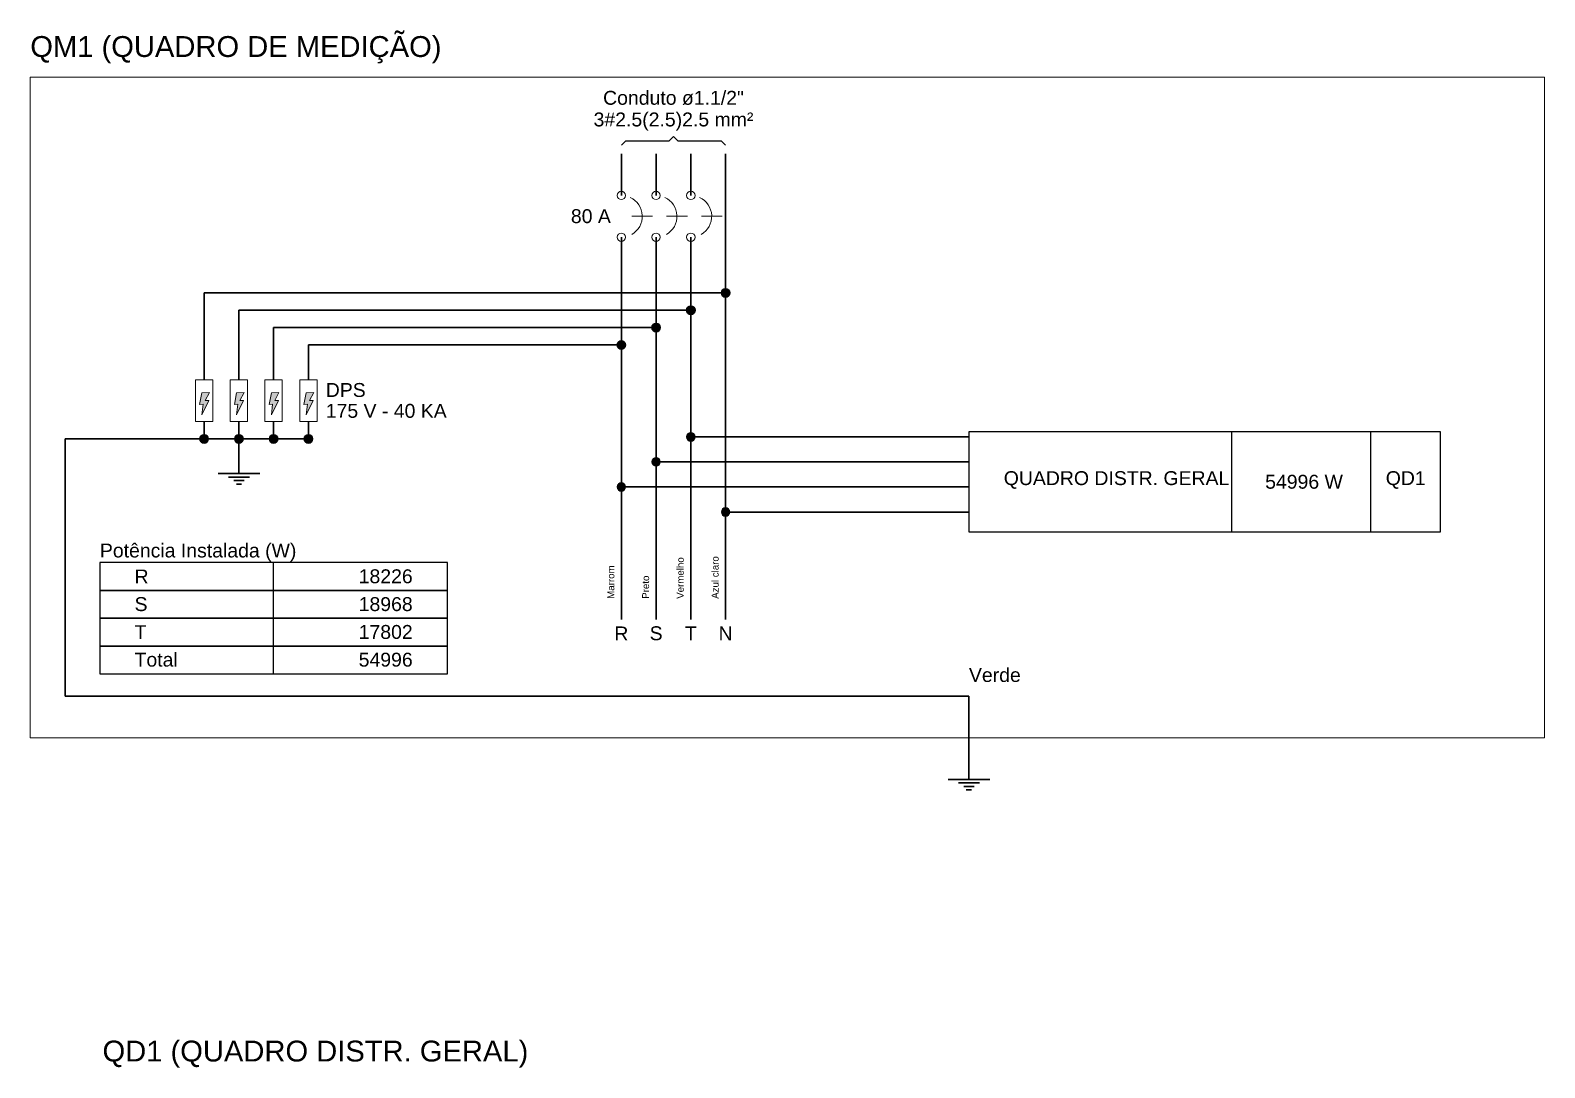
# Model space of a CAD drawing. Header units: millimetres. Extents: x -395 to 1008, y 9 to 692.
# Drawn here: x 101.94 to 113.47, y 49.66 to 57.56 of the extents above; entities that cross this region are included whole.
import ezdxf

# ---------------------------------------------------------------- set-up
doc = ezdxf.new("R2010")
doc.units = ezdxf.units.MM
doc.header["$LTSCALE"] = 0.1
doc.header["$MEASUREMENT"] = 0
for name, color, linetype, lineweight in [('.10', 200, 'Continuous', 5), ('.30', 50, 'Continuous', 5), ('.40 Interno parede', 27, 'Continuous', 5)]:
    doc.layers.add(name, color=color, linetype=linetype, lineweight=lineweight)
for name, color, linetype in [('DI-Linhas_do_diagrama', 9, 'Continuous'), ('DI-Pontilhado', 7, 'Continuous'), ('DI-Textos_do_diagrama', 7, 'Continuous')]:
    doc.layers.add(name, color=color, linetype=linetype)
doc.styles.add('Arial', font='arial.ttf')

msp = doc.modelspace()

# ---------------------------------------------------------------- hatches: boundary and pattern name
at = {"layer": '.30', "lineweight": 30}
for points in [[(107.267, 55.558), (107.267, 55.561), (107.266, 55.564), (107.266, 55.567), (107.265, 55.569), (107.264, 55.572), (107.262, 55.574), (107.261, 55.577), (107.259, 55.579), (107.257, 55.581), (107.255, 55.583), (107.253, 55.584), (107.251, 55.586), (107.248, 55.587), (107.246, 55.588), (107.243, 55.589), (107.24, 55.59), (107.238, 55.59), (107.235, 55.59), (107.232, 55.59), (107.229, 55.59), (107.227, 55.589), (107.224, 55.588), (107.221, 55.587), (107.219, 55.586), (107.217, 55.584), (107.214, 55.583), (107.212, 55.581), (107.211, 55.579), (107.209, 55.577), (107.207, 55.574), (107.206, 55.572), (107.205, 55.569), (107.204, 55.567), (107.204, 55.564), (107.203, 55.561), (107.203, 55.558), (107.235, 55.558)], [(107.203, 55.558), (107.203, 55.556), (107.204, 55.553), (107.204, 55.55), (107.205, 55.547), (107.206, 55.545), (107.207, 55.542), (107.209, 55.54), (107.211, 55.538), (107.212, 55.536), (107.214, 55.534), (107.217, 55.532), (107.219, 55.531), (107.221, 55.53), (107.224, 55.528), (107.227, 55.528), (107.229, 55.527), (107.232, 55.527), (107.235, 55.527), (107.238, 55.527), (107.24, 55.527), (107.243, 55.528), (107.246, 55.528), (107.248, 55.53), (107.251, 55.531), (107.253, 55.532), (107.255, 55.534), (107.257, 55.536), (107.259, 55.538), (107.261, 55.54), (107.262, 55.542), (107.264, 55.545), (107.265, 55.547), (107.266, 55.55), (107.266, 55.553), (107.267, 55.556), (107.267, 55.558), (107.235, 55.558)], [(107.002, 55.426), (107.002, 55.429), (107.001, 55.431), (107.001, 55.434), (107, 55.437), (106.999, 55.439), (106.998, 55.442), (106.996, 55.444), (106.994, 55.446), (106.993, 55.448), (106.991, 55.45), (106.988, 55.452), (106.986, 55.453), (106.984, 55.455), (106.981, 55.456), (106.978, 55.457), (106.976, 55.457), (106.973, 55.458), (106.97, 55.458), (106.967, 55.458), (106.965, 55.457), (106.962, 55.457), (106.959, 55.456), (106.957, 55.455), (106.954, 55.453), (106.952, 55.452), (106.95, 55.45), (106.948, 55.448), (106.946, 55.446), (106.944, 55.444), (106.943, 55.442), (106.941, 55.439), (106.94, 55.437), (106.939, 55.434), (106.939, 55.431), (106.939, 55.429), (106.938, 55.426), (106.97, 55.426)], [(106.938, 55.426), (106.939, 55.423), (106.939, 55.42), (106.939, 55.418), (106.94, 55.415), (106.941, 55.413), (106.943, 55.41), (106.944, 55.408), (106.946, 55.406), (106.948, 55.403), (106.95, 55.402), (106.952, 55.4), (106.954, 55.398), (106.957, 55.397), (106.959, 55.396), (106.962, 55.395), (106.965, 55.395), (106.967, 55.394), (106.97, 55.394), (106.973, 55.394), (106.976, 55.395), (106.978, 55.395), (106.981, 55.396), (106.984, 55.397), (106.986, 55.398), (106.988, 55.4), (106.991, 55.402), (106.993, 55.403), (106.994, 55.406), (106.996, 55.408), (106.998, 55.41), (106.999, 55.413), (107, 55.415), (107.001, 55.418), (107.001, 55.42), (107.002, 55.423), (107.002, 55.426), (106.97, 55.426)], [(106.737, 55.294), (106.737, 55.296), (106.737, 55.299), (106.736, 55.302), (106.735, 55.304), (106.734, 55.307), (106.733, 55.309), (106.731, 55.312), (106.73, 55.314), (106.728, 55.316), (106.726, 55.318), (106.724, 55.32), (106.721, 55.321), (106.719, 55.322), (106.716, 55.323), (106.714, 55.324), (106.711, 55.325), (106.708, 55.325), (106.705, 55.325), (106.703, 55.325), (106.7, 55.325), (106.697, 55.324), (106.695, 55.323), (106.692, 55.322), (106.69, 55.321), (106.687, 55.32), (106.685, 55.318), (106.683, 55.316), (106.681, 55.314), (106.679, 55.312), (106.678, 55.309), (106.677, 55.307), (106.676, 55.304), (106.675, 55.302), (106.674, 55.299), (106.674, 55.296), (106.674, 55.294), (106.705, 55.294)], [(106.674, 55.294), (106.674, 55.291), (106.674, 55.288), (106.675, 55.285), (106.676, 55.283), (106.677, 55.28), (106.678, 55.278), (106.679, 55.275), (106.681, 55.273), (106.683, 55.271), (106.685, 55.269), (106.687, 55.268), (106.69, 55.266), (106.692, 55.265), (106.695, 55.264), (106.697, 55.263), (106.7, 55.262), (106.703, 55.262), (106.705, 55.262), (106.708, 55.262), (106.711, 55.262), (106.714, 55.263), (106.716, 55.264), (106.719, 55.265), (106.721, 55.266), (106.724, 55.268), (106.726, 55.269), (106.728, 55.271), (106.73, 55.273), (106.731, 55.275), (106.733, 55.278), (106.734, 55.28), (106.735, 55.283), (106.736, 55.285), (106.737, 55.288), (106.737, 55.291), (106.737, 55.294), (106.705, 55.294)], [(106.472, 55.161), (106.472, 55.164), (106.472, 55.167), (106.471, 55.169), (106.471, 55.172), (106.469, 55.175), (106.468, 55.177), (106.467, 55.179), (106.465, 55.182), (106.463, 55.184), (106.461, 55.186), (106.459, 55.187), (106.457, 55.189), (106.454, 55.19), (106.452, 55.191), (106.449, 55.192), (106.446, 55.192), (106.443, 55.193), (106.441, 55.193), (106.438, 55.193), (106.435, 55.192), (106.432, 55.192), (106.43, 55.191), (106.427, 55.19), (106.425, 55.189), (106.422, 55.187), (106.42, 55.186), (106.418, 55.184), (106.416, 55.182), (106.415, 55.179), (106.413, 55.177), (106.412, 55.175), (106.411, 55.172), (106.41, 55.169), (106.409, 55.167), (106.409, 55.164), (106.409, 55.161), (106.441, 55.161)], [(106.409, 55.161), (106.409, 55.158), (106.409, 55.156), (106.41, 55.153), (106.411, 55.15), (106.412, 55.148), (106.413, 55.145), (106.415, 55.143), (106.416, 55.141), (106.418, 55.139), (106.42, 55.137), (106.422, 55.135), (106.425, 55.134), (106.427, 55.132), (106.43, 55.131), (106.432, 55.131), (106.435, 55.13), (106.438, 55.13), (106.441, 55.129), (106.443, 55.13), (106.446, 55.13), (106.449, 55.131), (106.452, 55.131), (106.454, 55.132), (106.457, 55.134), (106.459, 55.135), (106.461, 55.137), (106.463, 55.139), (106.465, 55.141), (106.467, 55.143), (106.468, 55.145), (106.469, 55.148), (106.471, 55.15), (106.471, 55.153), (106.472, 55.156), (106.472, 55.158), (106.472, 55.161), (106.441, 55.161)]]:
    msp.add_hatch(color=50, dxfattribs=at).paths.add_polyline_path(points)
at = {"layer": '.30', "lineweight": 30, "true_color": 0x136734}
for points in [[(103.295, 54.446), (103.295, 54.449), (103.295, 54.452), (103.294, 54.455), (103.294, 54.457), (103.292, 54.46), (103.291, 54.462), (103.29, 54.465), (103.288, 54.467), (103.286, 54.469), (103.284, 54.471), (103.282, 54.472), (103.28, 54.474), (103.277, 54.475), (103.275, 54.476), (103.272, 54.477), (103.269, 54.478), (103.266, 54.478), (103.264, 54.478), (103.261, 54.478), (103.258, 54.478), (103.255, 54.477), (103.253, 54.476), (103.25, 54.475), (103.248, 54.474), (103.245, 54.472), (103.243, 54.471), (103.241, 54.469), (103.239, 54.467), (103.238, 54.465), (103.236, 54.462), (103.235, 54.46), (103.234, 54.457), (103.233, 54.455), (103.232, 54.452), (103.232, 54.449), (103.232, 54.446), (103.264, 54.446)], [(103.232, 54.446), (103.232, 54.444), (103.232, 54.441), (103.233, 54.438), (103.234, 54.436), (103.235, 54.433), (103.236, 54.431), (103.238, 54.428), (103.239, 54.426), (103.241, 54.424), (103.243, 54.422), (103.245, 54.42), (103.248, 54.419), (103.25, 54.418), (103.253, 54.417), (103.255, 54.416), (103.258, 54.415), (103.261, 54.415), (103.264, 54.415), (103.266, 54.415), (103.269, 54.415), (103.272, 54.416), (103.275, 54.417), (103.277, 54.418), (103.28, 54.419), (103.282, 54.42), (103.284, 54.422), (103.286, 54.424), (103.288, 54.426), (103.29, 54.428), (103.291, 54.431), (103.292, 54.433), (103.294, 54.436), (103.294, 54.438), (103.295, 54.441), (103.295, 54.444), (103.295, 54.446), (103.264, 54.446)], [(103.56, 54.446), (103.56, 54.449), (103.56, 54.452), (103.559, 54.455), (103.558, 54.457), (103.557, 54.46), (103.556, 54.462), (103.554, 54.465), (103.553, 54.467), (103.551, 54.469), (103.549, 54.471), (103.547, 54.472), (103.544, 54.474), (103.542, 54.475), (103.539, 54.476), (103.537, 54.477), (103.534, 54.478), (103.531, 54.478), (103.528, 54.478), (103.526, 54.478), (103.523, 54.478), (103.52, 54.477), (103.518, 54.476), (103.515, 54.475), (103.513, 54.474), (103.51, 54.472), (103.508, 54.471), (103.506, 54.469), (103.504, 54.467), (103.502, 54.465), (103.501, 54.462), (103.5, 54.46), (103.499, 54.457), (103.498, 54.455), (103.497, 54.452), (103.497, 54.449), (103.497, 54.446), (103.528, 54.446)], [(103.497, 54.446), (103.497, 54.444), (103.497, 54.441), (103.498, 54.438), (103.499, 54.436), (103.5, 54.433), (103.501, 54.431), (103.502, 54.428), (103.504, 54.426), (103.506, 54.424), (103.508, 54.422), (103.51, 54.42), (103.513, 54.419), (103.515, 54.418), (103.518, 54.417), (103.52, 54.416), (103.523, 54.415), (103.526, 54.415), (103.528, 54.415), (103.531, 54.415), (103.534, 54.415), (103.537, 54.416), (103.539, 54.417), (103.542, 54.418), (103.544, 54.419), (103.547, 54.42), (103.549, 54.422), (103.551, 54.424), (103.553, 54.426), (103.554, 54.428), (103.556, 54.431), (103.557, 54.433), (103.558, 54.436), (103.559, 54.438), (103.56, 54.441), (103.56, 54.444), (103.56, 54.446), (103.528, 54.446)], [(103.825, 54.446), (103.825, 54.449), (103.824, 54.452), (103.824, 54.455), (103.823, 54.457), (103.822, 54.46), (103.821, 54.462), (103.819, 54.465), (103.817, 54.467), (103.816, 54.469), (103.814, 54.471), (103.811, 54.472), (103.809, 54.474), (103.807, 54.475), (103.804, 54.476), (103.801, 54.477), (103.799, 54.478), (103.796, 54.478), (103.793, 54.478), (103.79, 54.478), (103.788, 54.478), (103.785, 54.477), (103.782, 54.476), (103.78, 54.475), (103.777, 54.474), (103.775, 54.472), (103.773, 54.471), (103.771, 54.469), (103.769, 54.467), (103.767, 54.465), (103.766, 54.462), (103.764, 54.46), (103.763, 54.457), (103.762, 54.455), (103.762, 54.452), (103.762, 54.449), (103.761, 54.446), (103.793, 54.446)], [(103.761, 54.446), (103.762, 54.444), (103.762, 54.441), (103.762, 54.438), (103.763, 54.436), (103.764, 54.433), (103.766, 54.431), (103.767, 54.428), (103.769, 54.426), (103.771, 54.424), (103.773, 54.422), (103.775, 54.42), (103.777, 54.419), (103.78, 54.418), (103.782, 54.417), (103.785, 54.416), (103.788, 54.415), (103.79, 54.415), (103.793, 54.415), (103.796, 54.415), (103.799, 54.415), (103.801, 54.416), (103.804, 54.417), (103.807, 54.418), (103.809, 54.419), (103.811, 54.42), (103.814, 54.422), (103.816, 54.424), (103.817, 54.426), (103.819, 54.428), (103.821, 54.431), (103.822, 54.433), (103.823, 54.436), (103.824, 54.438), (103.824, 54.441), (103.825, 54.444), (103.825, 54.446), (103.793, 54.446)], [(104.09, 54.446), (104.09, 54.449), (104.089, 54.452), (104.089, 54.455), (104.088, 54.457), (104.087, 54.46), (104.085, 54.462), (104.084, 54.465), (104.082, 54.467), (104.08, 54.469), (104.078, 54.471), (104.076, 54.472), (104.074, 54.474), (104.071, 54.475), (104.069, 54.476), (104.066, 54.477), (104.063, 54.478), (104.061, 54.478), (104.058, 54.478), (104.055, 54.478), (104.052, 54.478), (104.05, 54.477), (104.047, 54.476), (104.044, 54.475), (104.042, 54.474), (104.04, 54.472), (104.037, 54.471), (104.035, 54.469), (104.034, 54.467), (104.032, 54.465), (104.03, 54.462), (104.029, 54.46), (104.028, 54.457), (104.027, 54.455), (104.027, 54.452), (104.026, 54.449), (104.026, 54.446), (104.058, 54.446)], [(104.026, 54.446), (104.026, 54.444), (104.027, 54.441), (104.027, 54.438), (104.028, 54.436), (104.029, 54.433), (104.03, 54.431), (104.032, 54.428), (104.034, 54.426), (104.035, 54.424), (104.037, 54.422), (104.04, 54.42), (104.042, 54.419), (104.044, 54.418), (104.047, 54.417), (104.05, 54.416), (104.052, 54.415), (104.055, 54.415), (104.058, 54.415), (104.061, 54.415), (104.063, 54.415), (104.066, 54.416), (104.069, 54.417), (104.071, 54.418), (104.074, 54.419), (104.076, 54.42), (104.078, 54.422), (104.08, 54.424), (104.082, 54.426), (104.084, 54.428), (104.085, 54.431), (104.087, 54.433), (104.088, 54.436), (104.089, 54.438), (104.089, 54.441), (104.09, 54.444), (104.09, 54.446), (104.058, 54.446)]]:
    msp.add_hatch(color=116, dxfattribs=at).paths.add_polyline_path(points)
at = {"layer": 'DI-Linhas_do_diagrama', "linetype": 'Continuous'}
for points in [[(107.002, 54.461), (107.002, 54.464), (107.001, 54.467), (107.001, 54.469), (107, 54.472), (106.999, 54.475), (106.998, 54.477), (106.996, 54.479), (106.994, 54.482), (106.993, 54.484), (106.991, 54.486), (106.988, 54.487), (106.986, 54.489), (106.984, 54.49), (106.981, 54.491), (106.978, 54.492), (106.976, 54.493), (106.973, 54.493), (106.97, 54.493), (106.967, 54.493), (106.965, 54.493), (106.962, 54.492), (106.959, 54.491), (106.957, 54.49), (106.954, 54.489), (106.952, 54.487), (106.95, 54.486), (106.948, 54.484), (106.946, 54.482), (106.944, 54.479), (106.943, 54.477), (106.941, 54.475), (106.94, 54.472), (106.939, 54.469), (106.939, 54.467), (106.939, 54.464), (106.938, 54.461), (106.97, 54.461)], [(106.938, 54.461), (106.939, 54.458), (106.939, 54.456), (106.939, 54.453), (106.94, 54.45), (106.941, 54.448), (106.943, 54.445), (106.944, 54.443), (106.946, 54.441), (106.948, 54.439), (106.95, 54.437), (106.952, 54.435), (106.954, 54.434), (106.957, 54.432), (106.959, 54.431), (106.962, 54.431), (106.965, 54.43), (106.967, 54.43), (106.97, 54.429), (106.973, 54.43), (106.976, 54.43), (106.978, 54.431), (106.981, 54.431), (106.984, 54.432), (106.986, 54.434), (106.988, 54.435), (106.991, 54.437), (106.993, 54.439), (106.994, 54.441), (106.996, 54.443), (106.998, 54.445), (106.999, 54.448), (107, 54.45), (107.001, 54.453), (107.001, 54.456), (107.002, 54.458), (107.002, 54.461), (106.97, 54.461)], [(106.737, 54.271), (106.737, 54.273), (106.737, 54.276), (106.736, 54.279), (106.735, 54.281), (106.734, 54.284), (106.733, 54.286), (106.731, 54.289), (106.73, 54.291), (106.728, 54.293), (106.726, 54.295), (106.724, 54.297), (106.721, 54.298), (106.719, 54.299), (106.716, 54.3), (106.714, 54.301), (106.711, 54.302), (106.708, 54.302), (106.705, 54.302), (106.703, 54.302), (106.7, 54.302), (106.697, 54.301), (106.695, 54.3), (106.692, 54.299), (106.69, 54.298), (106.687, 54.297), (106.685, 54.295), (106.683, 54.293), (106.681, 54.291), (106.679, 54.289), (106.678, 54.286), (106.677, 54.284), (106.676, 54.281), (106.675, 54.279), (106.674, 54.276), (106.674, 54.273), (106.674, 54.271), (106.705, 54.271)], [(106.674, 54.271), (106.674, 54.268), (106.674, 54.265), (106.675, 54.262), (106.676, 54.26), (106.677, 54.257), (106.678, 54.255), (106.679, 54.252), (106.681, 54.25), (106.683, 54.248), (106.685, 54.246), (106.687, 54.245), (106.69, 54.243), (106.692, 54.242), (106.695, 54.241), (106.697, 54.24), (106.7, 54.239), (106.703, 54.239), (106.705, 54.239), (106.708, 54.239), (106.711, 54.239), (106.714, 54.24), (106.716, 54.241), (106.719, 54.242), (106.721, 54.243), (106.724, 54.245), (106.726, 54.246), (106.728, 54.248), (106.73, 54.25), (106.731, 54.252), (106.733, 54.255), (106.734, 54.257), (106.735, 54.26), (106.736, 54.262), (106.737, 54.265), (106.737, 54.268), (106.737, 54.271), (106.705, 54.271)], [(106.472, 54.08), (106.472, 54.083), (106.472, 54.085), (106.471, 54.088), (106.471, 54.091), (106.469, 54.093), (106.468, 54.096), (106.467, 54.098), (106.465, 54.1), (106.463, 54.102), (106.461, 54.104), (106.459, 54.106), (106.457, 54.107), (106.454, 54.109), (106.452, 54.11), (106.449, 54.111), (106.446, 54.111), (106.443, 54.112), (106.441, 54.112), (106.438, 54.112), (106.435, 54.111), (106.432, 54.111), (106.43, 54.11), (106.427, 54.109), (106.425, 54.107), (106.422, 54.106), (106.42, 54.104), (106.418, 54.102), (106.416, 54.1), (106.415, 54.098), (106.413, 54.096), (106.412, 54.093), (106.411, 54.091), (106.41, 54.088), (106.409, 54.085), (106.409, 54.083), (106.409, 54.08), (106.441, 54.08)], [(106.409, 54.08), (106.409, 54.077), (106.409, 54.074), (106.41, 54.072), (106.411, 54.069), (106.412, 54.067), (106.413, 54.064), (106.415, 54.062), (106.416, 54.06), (106.418, 54.058), (106.42, 54.056), (106.422, 54.054), (106.425, 54.052), (106.427, 54.051), (106.43, 54.05), (106.432, 54.049), (106.435, 54.049), (106.438, 54.048), (106.441, 54.048), (106.443, 54.048), (106.446, 54.049), (106.449, 54.049), (106.452, 54.05), (106.454, 54.051), (106.457, 54.052), (106.459, 54.054), (106.461, 54.056), (106.463, 54.058), (106.465, 54.06), (106.467, 54.062), (106.468, 54.064), (106.469, 54.067), (106.471, 54.069), (106.471, 54.072), (106.472, 54.074), (106.472, 54.077), (106.472, 54.08), (106.441, 54.08)], [(107.267, 53.889), (107.267, 53.892), (107.266, 53.895), (107.266, 53.898), (107.265, 53.9), (107.264, 53.903), (107.262, 53.905), (107.261, 53.908), (107.259, 53.91), (107.257, 53.912), (107.255, 53.914), (107.253, 53.915), (107.251, 53.917), (107.248, 53.918), (107.246, 53.919), (107.243, 53.92), (107.24, 53.921), (107.238, 53.921), (107.235, 53.921), (107.232, 53.921), (107.229, 53.921), (107.227, 53.92), (107.224, 53.919), (107.221, 53.918), (107.219, 53.917), (107.217, 53.915), (107.214, 53.914), (107.212, 53.912), (107.211, 53.91), (107.209, 53.908), (107.207, 53.905), (107.206, 53.903), (107.205, 53.9), (107.204, 53.898), (107.204, 53.895), (107.203, 53.892), (107.203, 53.889), (107.235, 53.889)], [(107.203, 53.889), (107.203, 53.887), (107.204, 53.884), (107.204, 53.881), (107.205, 53.878), (107.206, 53.876), (107.207, 53.873), (107.209, 53.871), (107.211, 53.869), (107.212, 53.867), (107.214, 53.865), (107.217, 53.863), (107.219, 53.862), (107.221, 53.861), (107.224, 53.86), (107.227, 53.859), (107.229, 53.858), (107.232, 53.858), (107.235, 53.858), (107.238, 53.858), (107.24, 53.858), (107.243, 53.859), (107.246, 53.86), (107.248, 53.861), (107.251, 53.862), (107.253, 53.863), (107.255, 53.865), (107.257, 53.867), (107.259, 53.869), (107.261, 53.871), (107.262, 53.873), (107.264, 53.876), (107.265, 53.878), (107.266, 53.881), (107.266, 53.884), (107.267, 53.887), (107.267, 53.889), (107.235, 53.889)]]:
    msp.add_hatch(color=256, dxfattribs=at).paths.add_polyline_path(points)
at = {"layer": 'DI-Pontilhado', "true_color": 0xf8d731}
h = msp.add_hatch(color=40, dxfattribs=at)
h.dxf.hatch_style = 1
h.paths.add_polyline_path([(103.247, 54.796), (103.304, 54.8), (103.272, 54.738), (103.299, 54.738), (103.247, 54.63), (103.256, 54.711), (103.229, 54.707)])
h = msp.add_hatch(color=40, dxfattribs=at)
h.dxf.hatch_style = 1
h.paths.add_polyline_path([(103.511, 54.796), (103.568, 54.8), (103.536, 54.738), (103.564, 54.738), (103.511, 54.63), (103.52, 54.711), (103.494, 54.707)])
h = msp.add_hatch(color=40, dxfattribs=at)
h.dxf.hatch_style = 1
h.paths.add_polyline_path([(103.776, 54.796), (103.833, 54.8), (103.801, 54.738), (103.829, 54.738), (103.776, 54.63), (103.785, 54.711), (103.758, 54.707)])
h = msp.add_hatch(color=40, dxfattribs=at)
h.dxf.hatch_style = 1
h.paths.add_polyline_path([(104.041, 54.796), (104.098, 54.8), (104.066, 54.738), (104.094, 54.738), (104.041, 54.63), (104.05, 54.711), (104.023, 54.707)])

# ---------------------------------------------------------------- linework, layer by layer
at = {"layer": '.10', "color": 200, "lineweight": 9}
for p, q in [((113.472, 57.2), (101.94, 57.2)), ((101.94, 57.2), (101.94, 52.17)), ((113.472, 52.17), (113.472, 57.2)), ((106.52, 56.141), (106.679, 56.141)), ((106.785, 56.141), (106.944, 56.141)), ((107.05, 56.141), (107.208, 56.141)), ((103.197, 54.896), (103.33, 54.896)), ((103.197, 54.579), (103.197, 54.896)), ((103.33, 54.896), (103.33, 54.579)), ((103.462, 54.896), (103.595, 54.896)), ((103.462, 54.579), (103.462, 54.896)), ((103.595, 54.896), (103.595, 54.579)), ((103.992, 54.896), (104.124, 54.896)), ((103.992, 54.579), (103.992, 54.896)), ((104.124, 54.896), (104.124, 54.579)), ((103.33, 54.579), (103.197, 54.579)), ((103.595, 54.579), (103.462, 54.579)), ((104.124, 54.579), (103.992, 54.579)), ((101.94, 52.17), (113.472, 52.17))]:
    msp.add_line(p, q, dxfattribs=at)
msp.add_lwpolyline([(103.727, 54.579), (103.727, 54.896), (103.859, 54.896), (103.859, 54.579)], close=True, dxfattribs=at)
at = {"layer": '.10', "color": 40, "lineweight": 9, "true_color": 0xf8d731}
for points in [[(103.247, 54.796), (103.304, 54.8), (103.272, 54.738), (103.299, 54.738), (103.247, 54.63), (103.256, 54.711), (103.229, 54.707)], [(103.511, 54.796), (103.568, 54.8), (103.536, 54.738), (103.564, 54.738), (103.511, 54.63), (103.52, 54.711), (103.494, 54.707)], [(103.776, 54.796), (103.833, 54.8), (103.801, 54.738), (103.829, 54.738), (103.776, 54.63), (103.785, 54.711), (103.758, 54.707)], [(104.041, 54.796), (104.098, 54.8), (104.066, 54.738), (104.094, 54.738), (104.041, 54.63), (104.05, 54.711), (104.023, 54.707)]]:
    msp.add_lwpolyline(points, close=True, dxfattribs=at)
at = {"layer": '.10', "color": 200, "lineweight": 9}
for centre in [(106.441, 56.3), (106.705, 56.3), (106.97, 56.3), (106.441, 55.982), (106.705, 55.982), (106.97, 55.982)]:
    msp.add_circle(centre, 0.0318, dxfattribs=at)
for centre in [(106.441, 56.141), (106.705, 56.141), (106.97, 56.141)]:
    msp.add_arc(centre, 0.159, 300, 65, dxfattribs=at)
at = {"layer": '.30', "color": 37, "lineweight": 30, "true_color": 0x855f32}
for p, q in [((106.441, 56.617), (106.441, 56.3)), ((106.441, 55.982), (106.441, 53.07)), ((106.441, 54.08), (109.088, 54.08))]:
    msp.add_line(p, q, dxfattribs=at)
at = {"layer": '.30', "color": 18, "lineweight": 30, "true_color": 0x000000}
for p, q in [((106.705, 56.617), (106.705, 56.3)), ((106.705, 55.982), (106.705, 53.07)), ((106.97, 54.461), (109.088, 54.461))]:
    msp.add_line(p, q, dxfattribs=at)
at = {"layer": '.30', "color": 244, "lineweight": 30, "true_color": 0x991b1e}
for p, q in [((106.97, 56.617), (106.97, 56.3)), ((106.97, 55.982), (106.97, 53.07)), ((106.705, 54.271), (109.088, 54.271))]:
    msp.add_line(p, q, dxfattribs=at)
at = {"layer": '.30', "color": 159, "lineweight": 30, "true_color": 0x22346e}
for p, q in [((107.235, 53.07), (107.235, 56.617)), ((107.235, 53.889), (109.088, 53.889))]:
    msp.add_line(p, q, dxfattribs=at)
at = {"layer": '.30', "color": 50, "lineweight": 30}
for p, q in [((107.235, 55.558), (103.264, 55.558)), ((103.264, 55.558), (103.264, 54.896)), ((106.97, 55.426), (103.528, 55.426)), ((103.528, 55.426), (103.528, 54.896)), ((106.705, 55.294), (103.793, 55.294)), ((103.793, 55.294), (103.793, 54.896)), ((106.441, 55.161), (104.058, 55.161)), ((104.058, 55.161), (104.058, 54.896))]:
    msp.add_line(p, q, dxfattribs=at)
at = {"layer": '.30', "color": 116, "lineweight": 30, "true_color": 0x136734}
for p, q in [((103.264, 54.579), (103.264, 54.446)), ((103.528, 54.579), (103.528, 54.446)), ((103.793, 54.579), (103.793, 54.446)), ((104.058, 54.579), (104.058, 54.446)), ((102.205, 54.446), (104.058, 54.446)), ((102.205, 52.487), (102.205, 54.446)), ((103.528, 54.446), (103.528, 54.182)), ((103.37, 54.182), (103.687, 54.182)), ((103.449, 54.155), (103.608, 54.155)), ((103.489, 54.129), (103.568, 54.129)), ((103.509, 54.102), (103.548, 54.102)), ((102.205, 52.487), (109.088, 52.487)), ((109.088, 52.487), (109.088, 51.852)), ((108.929, 51.852), (109.247, 51.852)), ((109.009, 51.825), (109.168, 51.825)), ((109.048, 51.799), (109.128, 51.799)), ((109.068, 51.772), (109.108, 51.772))]:
    msp.add_line(p, q, dxfattribs=at)
at = {"layer": '.30', "color": 50, "lineweight": 30}
for points in [[(107.203, 55.558, 1), (107.267, 55.558), (107.267, 55.558, 1), (107.203, 55.558)], [(106.938, 55.426, 1), (107.002, 55.426), (107.002, 55.426, 1), (106.938, 55.426)], [(106.674, 55.294, 1), (106.737, 55.294), (106.737, 55.294, 1), (106.674, 55.294)], [(106.409, 55.161, 1), (106.472, 55.161), (106.472, 55.161, 1), (106.409, 55.161)]]:
    msp.add_lwpolyline(points, format="xyb", dxfattribs=at)
at = {"layer": '.30', "color": 116, "lineweight": 30, "true_color": 0x136734}
for points in [[(103.232, 54.446, 1), (103.295, 54.446), (103.295, 54.446, 1), (103.232, 54.446)], [(103.497, 54.446, 1), (103.56, 54.446), (103.56, 54.446, 1), (103.497, 54.446)], [(103.761, 54.446, 1), (103.825, 54.446), (103.825, 54.446, 1), (103.761, 54.446)], [(104.026, 54.446, 1), (104.09, 54.446), (104.09, 54.446, 1), (104.026, 54.446)]]:
    msp.add_lwpolyline(points, format="xyb", dxfattribs=at)
at = {"layer": 'DI-Linhas_do_diagrama', "linetype": 'Continuous'}
for p, q in [((112.678, 54.499), (109.088, 54.499)), ((109.088, 54.499), (109.088, 53.737)), ((111.09, 53.737), (111.09, 54.499)), ((112.149, 53.737), (112.149, 54.499)), ((112.678, 53.737), (112.678, 54.499)), ((109.088, 53.737), (112.678, 53.737)), ((105.117, 53.504), (102.469, 53.504)), ((102.469, 53.504), (102.469, 53.292)), ((103.793, 53.292), (103.793, 53.504)), ((105.117, 53.292), (105.117, 53.504)), ((102.469, 53.292), (105.117, 53.292)), ((105.117, 53.292), (102.469, 53.292)), ((102.469, 53.292), (102.469, 53.08)), ((103.793, 53.08), (103.793, 53.292)), ((105.117, 53.08), (105.117, 53.292)), ((102.469, 53.08), (105.117, 53.08)), ((105.117, 53.08), (102.469, 53.08)), ((102.469, 53.08), (102.469, 52.868)), ((103.793, 52.868), (103.793, 53.08)), ((105.117, 52.868), (105.117, 53.08)), ((102.469, 52.868), (105.117, 52.868)), ((105.117, 52.868), (102.469, 52.868)), ((102.469, 52.868), (102.469, 52.657)), ((103.793, 52.657), (103.793, 52.868)), ((105.117, 52.657), (105.117, 52.868)), ((102.469, 52.657), (105.117, 52.657))]:
    msp.add_line(p, q, dxfattribs=at)
at = {"layer": 'DI-Linhas_do_diagrama'}
for points in [[(106.938, 54.461, 1), (107.002, 54.461), (107.002, 54.461, 1), (106.938, 54.461)], [(106.674, 54.271, 1), (106.737, 54.271), (106.737, 54.271, 1), (106.674, 54.271)], [(106.409, 54.08, 1), (106.472, 54.08), (106.472, 54.08, 1), (106.409, 54.08)], [(107.203, 53.889, 1), (107.267, 53.889), (107.267, 53.889, 1), (107.203, 53.889)]]:
    msp.add_lwpolyline(points, format="xyb", dxfattribs=at)
at = {"layer": 'DI-Textos_do_diagrama', "linetype": 'Continuous'}
for p, q in [((106.805, 56.717), (106.838, 56.75)), ((106.838, 56.75), (106.871, 56.717)), ((106.441, 56.684), (106.474, 56.717)), ((106.474, 56.717), (106.805, 56.717)), ((106.871, 56.717), (107.202, 56.717)), ((107.202, 56.717), (107.235, 56.684))]:
    msp.add_line(p, q, dxfattribs=at)

# ---------------------------------------------------------------- texts
at = {"layer": '.30', "color": 244, "lineweight": 30, "true_color": 0x991b1e, "insert": (106.917, 53.228), "char_height": 0.0529, "width": 0.64197, "attachment_point": 7, "rotation": 90.0002, "line_spacing_factor": 0.9, "style": 'Arial'}
msp.add_mtext('Vermelho', dxfattribs=at)
at = {"layer": '.30', "color": 159, "lineweight": 30, "true_color": 0x22346e, "insert": (107.182, 53.228), "char_height": 0.0529, "width": 0.65859, "attachment_point": 7, "rotation": 90.0002, "line_spacing_factor": 0.9, "style": 'Arial'}
msp.add_mtext('Azul claro', dxfattribs=at)
at = {"layer": '.30', "color": 37, "lineweight": 30, "true_color": 0x855f32, "insert": (106.388, 53.228), "char_height": 0.0529, "width": 0.51665, "attachment_point": 7, "rotation": 90.0002, "line_spacing_factor": 0.9, "style": 'Arial'}
msp.add_mtext('Marrom', dxfattribs=at)
at = {"layer": '.30', "color": 18, "lineweight": 30, "true_color": 0x000000, "insert": (106.653, 53.228), "char_height": 0.0529, "width": 0.35852, "attachment_point": 7, "rotation": 90.0002, "line_spacing_factor": 0.9, "style": 'Arial'}
msp.add_mtext('Preto', dxfattribs=at)
at = {"layer": '.30', "color": 37, "lineweight": 30, "true_color": 0x855f32, "insert": (106.441, 52.911), "char_height": 0.106, "width": 0.20943, "attachment_point": 8, "line_spacing_factor": 0.9, "style": 'Arial'}
msp.add_mtext('R', dxfattribs=at)
at = {"layer": '.30', "color": 18, "lineweight": 30, "true_color": 0x000000, "insert": (106.706, 52.911), "char_height": 0.106, "width": 0.19343, "attachment_point": 8, "line_spacing_factor": 0.9, "style": 'Arial'}
msp.add_mtext('S', dxfattribs=at)
at = {"layer": '.30', "color": 244, "lineweight": 30, "true_color": 0x991b1e, "insert": (106.97, 52.911), "char_height": 0.106, "width": 0.17714, "attachment_point": 8, "line_spacing_factor": 0.9, "style": 'Arial'}
msp.add_mtext('T', dxfattribs=at)
at = {"layer": '.30', "color": 159, "lineweight": 30, "true_color": 0x22346e, "insert": (107.235, 52.911), "char_height": 0.106, "width": 0.20943, "attachment_point": 8, "line_spacing_factor": 0.9, "style": 'Arial'}
msp.add_mtext('N', dxfattribs=at)
at = {"layer": '.30', "color": 116, "lineweight": 30, "true_color": 0x136734, "insert": (109.088, 52.593), "char_height": 0.1059, "width": 0.77385, "attachment_point": 7, "line_spacing_factor": 0.9, "style": 'Arial'}
msp.add_mtext('Verde', dxfattribs=at)
at = {"layer": '.40 Interno parede', "color": 27, "line_spacing_factor": 0.9, "style": 'Arial'}
for s, insert, char_height, width, attachment_point in [('QM1 (QUADRO DE MEDIÇÃO)', (101.94, 57.306), 0.15885, 6.2092, 7), ('Conduto ø1.1/2"', (106.838, 56.988), 0.1059, 2.10208, 8), ('3#2.5(2.5)2.5 mm²', (106.838, 56.794), 0.1059, 2.38542, 8), (' 80 A', (106.361, 56.088), 0.1059, 0.67714, 9), ('DPS', (104.19, 54.764), 0.1059, 0.59628, 7), ('175 V - 40 KA', (104.19, 54.605), 0.1059, 1.80556, 7), ('QUADRO DISTR. GERAL', (109.353, 54.065), 0.1059, 3.36771, 7), (' 54996 W', (111.619, 54.065), 0.1059, 1.24128, 8), ('QD1', (112.414, 54.065), 0.1059, 0.59628, 8), ('Potência Instalada (W)', (102.47, 53.511), 0.1059, 2.93356, 7), ('R', (102.734, 53.345), 0.106, 0.20943, 7), (' 18226', (104.852, 53.345), 0.1059, 0.88699, 9), ('S', (102.734, 53.133), 0.106, 0.19343, 7), (' 18968', (104.852, 53.133), 0.1059, 0.88699, 9), ('T', (102.734, 52.921), 0.106, 0.17714, 7), (' 17802', (104.852, 52.921), 0.1059, 0.88699, 9), ('Total', (102.734, 52.71), 0.1059, 0.64471, 7), (' 54996', (104.852, 52.71), 0.1059, 0.88699, 9), ('QD1 (QUADRO DISTR. GERAL)', (102.49, 49.656), 0.15885, 6.42963, 7)]:
    msp.add_mtext(s, dxfattribs=dict(at, insert=insert, char_height=char_height, width=width, attachment_point=attachment_point))

doc.saveas('drawing.dxf')
